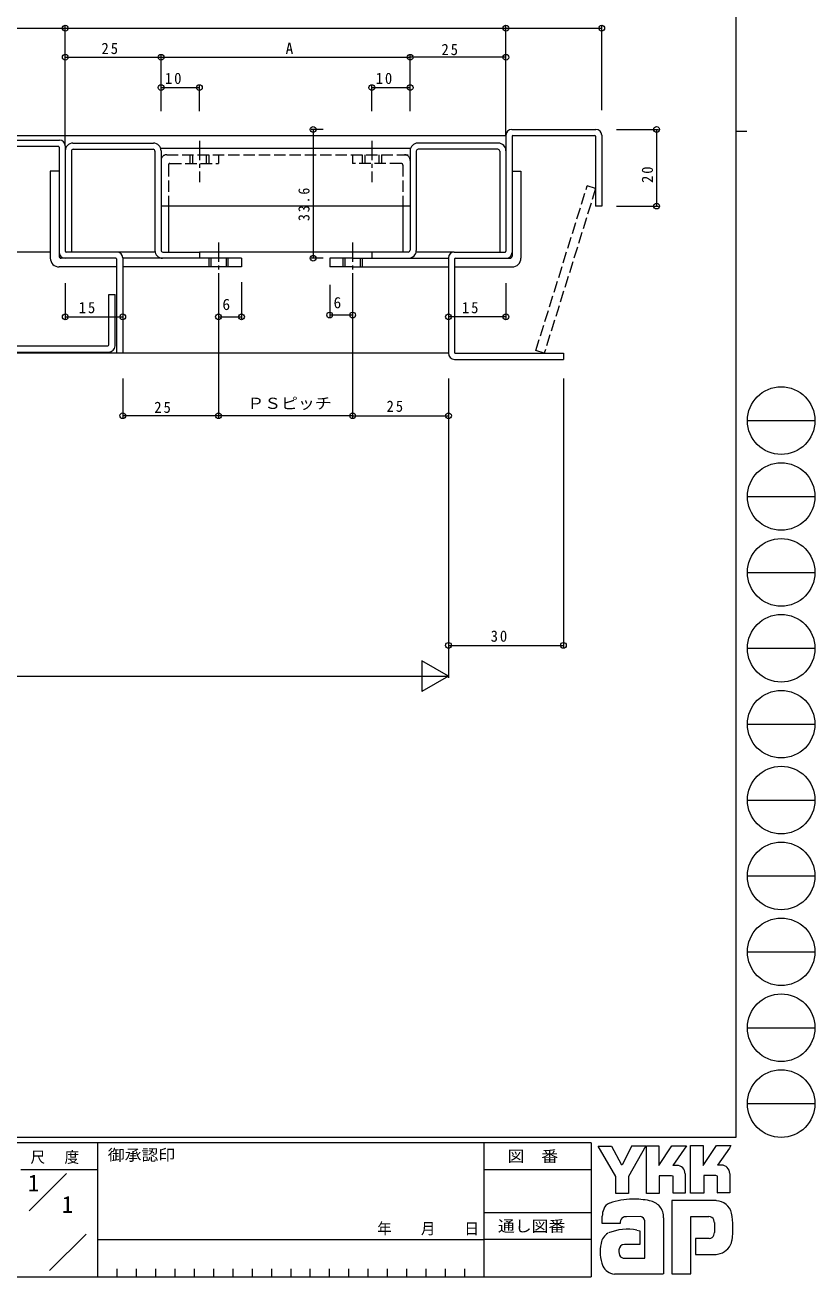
# Model space of a CAD drawing. Units: millimetres on the paper. Extents: x -420 to 373, y -297 to 267.
# Drawn here: x 166.8 to 372.9, y -297 to 29.6 of the extents above; entities that cross this region are included whole.
import ezdxf
from ezdxf.enums import TextEntityAlignment as Align

# ---------------------------------------------------------------- set-up
doc = ezdxf.new("R2010")
doc.units = ezdxf.units.MM
doc.linetypes.add('CHAIN1', pattern=[8, 5, -1, 1, -1])
doc.linetypes.add('DASHED3', pattern=[4, 3, -1])
for name, color, linetype, lineweight in [('0-1_USER1', 6, 'Continuous', 9), ('0-2_YKK_ZWAK', 7, 'Continuous', 9), ('0-5_YSS_K', 4, 'DASHED3', 9), ('0-6_YKK_13', 7, 'Continuous', 9), ('0-7_YKK_D', 2, 'Continuous', 9)]:
    doc.layers.add(name, color=color, linetype=linetype, lineweight=lineweight)
doc.layers.add('0-3_YKK_11', color=3, linetype='Continuous')
doc.styles.add('ＭＳ ゴシック', font='')
doc.styles.get('ＭＳ ゴシック').set_extended_font_data('MS Gothic')

msp = doc.modelspace()

# ---------------------------------------------------------------- linework, layer by layer
at = {"layer": '0-1_USER1'}
for p, q in [((152.274, 28.759), (177.274, 28.759)), ((177.274, 8.357), (177.274, 29.259)), ((177.274, -1.941), (177.274, 29.259)), ((177.274, 28.759), (292.274, 28.759)), ((292.274, 0.859), (292.274, 29.259)), ((292.274, 7.466), (292.274, 29.259)), ((292.274, 28.759), (317.274, 28.759)), ((317.274, 7.359), (317.274, 29.259)), ((177.274, 7.712), (177.274, 21.659)), ((177.274, 21.159), (202.274, 21.159)), ((202.274, 7.312), (202.274, 21.659)), ((202.274, 7.312), (202.274, 21.659)), ((202.274, 21.159), (267.274, 21.159)), ((267.274, 7.312), (267.274, 21.659)), ((267.274, 7.312), (267.274, 21.659)), ((292.274, 21.159), (267.274, 21.159)), ((292.274, 7.312), (292.274, 21.659)), ((202.274, 7.078), (202.274, 13.759)), ((202.274, 13.259), (212.274, 13.259)), ((212.274, 7.078), (212.274, 13.759)), ((257.274, 7.078), (257.274, 13.759)), ((257.274, 13.259), (267.274, 13.259)), ((267.274, 7.078), (267.274, 13.759)), ((244.541, 2.359), (241.457, 2.359)), ((241.957, 2.359), (241.957, -31.241)), ((321.131, 2.359), (332.075, 2.359)), ((331.575, 2.359), (331.575, -17.641)), ((321.131, -17.641), (332.075, -17.641)), ((192.274, -31.141), (192.274, -47.044)), ((244.541, -31.241), (241.457, -31.241)), ((277.274, -31.141), (277.274, -47.044)), ((177.274, -37.757), (177.274, -47.044)), ((217.274, -38.435), (217.274, -47.044)), ((217.274, -38.435), (217.274, -72.849)), ((223.274, -37.541), (223.274, -47.044)), ((246.274, -38.19), (246.274, -46.57)), ((252.274, -38.435), (252.274, -72.849)), ((252.274, -38.69), (252.274, -46.57)), ((292.274, -37.757), (292.274, -47.044)), ((177.274, -46.544), (192.274, -46.544)), ((217.274, -46.544), (223.274, -46.544)), ((252.274, -46.07), (246.274, -46.07)), ((292.274, -46.544), (277.274, -46.544)), ((192.274, -62.641), (192.274, -72.849)), ((217.274, -62.641), (217.274, -72.849)), ((252.274, -62.641), (252.274, -72.849)), ((277.274, -62.641), (277.274, -72.849)), ((277.274, -62.641), (277.274, -132.741)), ((277.274, -62.641), (277.274, -140.741)), ((307.274, -62.641), (307.274, -132.741)), ((217.274, -72.349), (192.274, -72.349)), ((252.274, -72.349), (217.274, -72.349)), ((252.274, -72.349), (277.274, -72.349)), ((277.274, -132.241), (307.274, -132.241)), ((270.346, -136.241), (270.346, -144.241)), ((277.274, -140.241), (270.346, -136.241)), ((52.274, -140.241), (277.274, -140.241)), ((277.274, -140.241), (270.346, -144.241))]:
    msp.add_line(p, q, dxfattribs=at)
for centre in [(177.274, 28.759), (177.274, 28.759), (292.274, 28.759), (292.274, 28.759), (317.274, 28.759), (177.274, 21.159), (202.274, 21.159), (202.274, 21.159), (267.274, 21.159), (267.274, 21.159), (292.274, 21.159), (202.274, 13.259), (212.274, 13.259), (257.274, 13.259), (267.274, 13.259), (241.957, 2.359), (331.575, 2.359), (331.575, -17.641), (241.957, -31.241), (246.274, -46.07), (252.274, -46.07), (177.274, -46.544), (192.274, -46.544), (217.274, -46.544), (223.274, -46.544), (277.274, -46.544), (292.274, -46.544), (192.274, -72.349), (217.274, -72.349), (217.274, -72.349), (252.274, -72.349), (252.274, -72.349), (277.274, -72.349), (277.274, -132.241), (307.274, -132.241)]:
    msp.add_circle(centre, 0.75, dxfattribs=at)
at = {"layer": '0-2_YKK_ZWAK'}
for p, q in [((352.3, 264.4), (352.3, -260.6)), ((352.3, 1.9), (355.1, 1.9)), ((355.276, -73.616), (372.916, -73.616)), ((355.276, -93.412), (372.916, -93.412)), ((355.276, -113.208), (372.916, -113.208)), ((355.276, -133.004), (372.916, -133.004)), ((355.276, -152.8), (372.916, -152.8)), ((355.276, -172.596), (372.916, -172.596)), ((355.276, -192.392), (372.916, -192.392)), ((355.276, -212.188), (372.916, -212.188)), ((355.276, -231.984), (372.916, -231.984)), ((355.276, -251.78), (372.916, -251.78)), ((352.3, -260.6), (-417.7, -260.6)), ((314.5, -262), (-417.7, -262)), ((185.7, -262), (185.7, -297)), ((286.5, -262), (286.5, -297)), ((314.5, -262), (314.5, -297)), ((316.337, -262.906), (319.851, -262.906)), ((320.932, -270.799), (316.337, -262.906)), ((325.136, -262.798), (322.581, -267.771)), ((328.96, -275.231), (328.96, -262.825)), ((340.474, -262.717), (343.745, -262.717)), ((340.474, -275.123), (340.474, -262.717)), ((347.178, -262.717), (350.962, -262.717)), ((350.583, -263.365), (347.461, -267.825)), ((350.962, -262.717), (350.583, -263.365)), ((165.684, -268.999), (185.7, -268.999)), ((167.87, -279.736), (177.564, -270.043)), ((286.5, -269), (314.5, -269)), ((335.474, -270.582), (332.284, -270.582)), ((336.879, -267.906), (335.84, -267.906)), ((339.042, -270.069), (339.042, -275.15)), ((343.88, -270.555), (343.88, -275.123)), ((347.069, -270.555), (343.88, -270.555)), ((347.502, -270.717), (347.069, -270.555)), ((348.501, -267.825), (347.461, -267.825)), ((347.502, -275.096), (347.502, -270.717)), ((350.664, -270.069), (350.664, -275.096)), ((347.124, -277.096), (335.528, -277.096)), ((335.528, -277.096), (335.528, -296.206)), ((343.88, -275.123), (340.474, -275.123)), ((347.502, -275.046), (347.553, -275.096)), ((350.664, -275.096), (347.502, -275.096)), ((286.5, -280.199), (314.5, -280.199)), ((317.418, -283.07), (317.418, -281.141)), ((322.067, -283.07), (317.418, -283.07)), ((327.446, -281.205), (323.748, -281.275)), ((328.527, -292.071), (328.527, -282.34)), ((333.42, -281.583), (333.42, -296.179)), ((340.555, -281.259), (345.204, -281.259)), ((340.555, -296.206), (340.555, -281.259)), ((346.673, -282.756), (346.691, -285.391)), ((173.172, -295.345), (182.696, -285.821)), ((185.7, -287.2), (286.5, -287.2)), ((314.5, -287.199), (286.5, -287.199)), ((341.772, -286.989), (341.772, -291.125)), ((345.313, -286.989), (341.772, -286.989)), ((327.176, -288.53), (323.181, -288.535)), ((322.905, -292.071), (328.527, -292.071)), ((328.095, -292.071), (328.446, -292.071)), ((328.527, -292.07), (328.528, -292.071)), ((341.772, -291.125), (347.097, -291.125)), ((347.097, -291.125), (348.178, -290.882)), ((-417.7, -297), (314.5, -297)), ((190.74, -294.9), (190.74, -297)), ((195.78, -294.9), (195.78, -297)), ((200.82, -294.9), (200.82, -297)), ((205.86, -294.9), (205.86, -297)), ((210.9, -294.9), (210.9, -297)), ((215.94, -294.9), (215.94, -297)), ((220.98, -294.9), (220.98, -297)), ((226.02, -294.9), (226.02, -297)), ((231.06, -294.9), (231.06, -297)), ((236.1, -294.9), (236.1, -297)), ((241.14, -294.9), (241.14, -297)), ((246.18, -294.9), (246.18, -297)), ((251.22, -294.9), (251.22, -297)), ((256.26, -294.9), (256.26, -297)), ((261.3, -294.9), (261.3, -297)), ((266.34, -294.9), (266.34, -297)), ((271.38, -294.9), (271.38, -297)), ((276.42, -294.9), (276.42, -297)), ((281.46, -294.9), (281.46, -297)), ((322.067, -296.26), (320.58, -296.26)), ((333.095, -296.233), (322.067, -296.26)), ((333.42, -296.179), (333.095, -296.233))]:
    msp.add_line(p, q, dxfattribs=at)
for points in [[(319.851, -262.906), (322.364, -267.609), (322.581, -267.771)], [(325.136, -262.798), (328.762, -262.798), (324.229, -270.826)], [(328.96, -262.825), (332.176, -262.825), (332.176, -267.923), (335.555, -262.771)], [(335.555, -262.771), (339.38, -262.771), (335.84, -267.906)], [(343.745, -262.717), (343.745, -267.908), (347.178, -262.717)], [(324.229, -270.826), (324.229, -275.258), (320.932, -275.258), (320.932, -270.799)], [(332.284, -270.582), (332.284, -275.231), (328.96, -275.231)], [(339.042, -275.15), (335.906, -275.15), (335.906, -270.744), (335.474, -270.582)], [(326.473, -284.773), (327.176, -284.935), (327.176, -288.53)], [(335.528, -296.206), (339.772, -296.206), (340.555, -296.206)]]:
    msp.add_lwpolyline(points, dxfattribs=at)
for centre in [(364.096, -73.616), (364.096, -93.412), (364.096, -113.208), (364.096, -133.004), (364.096, -152.8), (364.096, -172.596), (364.096, -192.392), (364.096, -212.188), (364.096, -231.984), (364.096, -251.78)]:
    msp.add_circle(centre, 8.82, dxfattribs=at)
for centre, radius, start, end in [((336.879, -270.069), 2.163, 0.00165, 89.99603), ((348.501, -269.988), 2.163, 0.00165, 89.99603), ((325.222, -294.401), 17.68, 89.89165, 109.30847), ((325.741, -297.463), 20.748, 78.78009, 91.46938), ((329.03, -281.496), 4.449, 40.66422, 80.31693), ((346.972, -281.44), 4.341, 14.44571, 87.08746), ((322.459, -281.166), 5.037, 158.41083, 179.71774), ((320.106, -280.055), 2.444, 109.02126, 161.51263), ((328.809, -281.485), 4.612, 358.78058, 38.76563), ((330.666, -284.187), 20.86, 350.99026, 10.67624), ((324.175, -283.007), 2.109, 138.46381, 181.71359), ((323.615, -282.971), 1.701, 85.50551, 126.78038), ((326.956, -282.754), 1.625, 14.75519, 72.44994), ((345.365, -282.479), 1.229, 16.43123, 96.91661), ((343.031, -283.208), 3.673, 4.93422, 17.03551), ((320.927, -288.927), 3.908, 121.8271, 169.08475), ((324.02, -297.854), 13.309, 79.38097, 112.05824), ((345.314, -285.684), 1.306, 269.95467, 342.90144), ((343.01, -285.041), 3.697, 343.6902, 354.75362), ((327.949, -290.395), 11.082, 168.76372, 199.80078), ((324.082, -290.328), 2.369, 171.08202, 216.71922), ((323.19, -289.979), 1.445, 90.33952, 178.03638), ((347.035, -286.745), 4.291, 285.4429, 349.90448), ((323.15, -290.565), 1.526, 230.97279, 260.7549), ((320.94, -292.443), 3.823, 207.31435, 263.59464)]:
    msp.add_arc(centre, radius, start, end, dxfattribs=at)
at = {"layer": '0-5_YSS_K'}
for p, q in [((300.078, -55.356), (313.478, -12.398)), ((315.674, -13.082), (313.478, -12.398)), ((315.674, -13.082), (302.274, -56.041)), ((302.274, -56.041), (300.078, -55.356))]:
    msp.add_line(p, q, dxfattribs=at)
at = {"layer": '0-6_YKK_13'}
for p, q in [((292.274, 0.859), (292.274, -29.441)), ((293.774, 2.359), (315.774, 2.359)), ((293.874, 0.559), (293.874, -30.741)), ((294.074, 0.759), (315.474, 0.759)), ((315.674, 0.559), (315.674, -17.641)), ((317.274, 0.859), (317.274, -17.641)), ((153.774, -0.441), (175.774, -0.441)), ((154.074, -2.041), (175.474, -2.041)), ((175.674, -2.241), (175.674, -30.741)), ((177.274, -1.941), (177.274, -29.441)), ((179.274, -1.241), (200.274, -1.241)), ((179.374, -2.841), (200.174, -2.841)), ((267.274, -2.641), (202.182, -2.641)), ((202.274, -3.241), (202.274, -29.141)), ((267.274, -3.241), (267.274, -29.141)), ((290.274, -1.241), (269.274, -1.241)), ((290.174, -2.841), (269.374, -2.841)), ((178.874, -3.341), (178.874, -29.641)), ((200.674, -3.341), (200.674, -29.241)), ((268.874, -3.341), (268.874, -29.241)), ((290.674, -3.341), (290.674, -29.641)), ((175.674, -8.541), (173.374, -8.541)), ((173.374, -8.541), (173.374, -31.241)), ((293.874, -8.541), (296.174, -8.541)), ((296.174, -8.541), (296.174, -31.241)), ((267.274, -17.641), (202.274, -17.641)), ((204.174, -17.641), (204.174, -29.641)), ((265.374, -17.641), (265.374, -29.641)), ((317.274, -17.641), (315.674, -17.641)), ((190.474, -31.241), (176.174, -31.241)), ((190.774, -29.641), (177.474, -29.641)), ((190.674, -31.441), (190.674, -56.041)), ((192.274, -31.141), (192.274, -56.041)), ((223.274, -31.241), (192.274, -31.241)), ((202.774, -29.641), (212.274, -29.641)), ((212.274, -29.641), (212.274, -31.241)), ((223.274, -31.241), (223.274, -33.541)), ((246.274, -31.241), (246.274, -33.541)), ((252.274, -31.241), (246.274, -31.241)), ((252.274, -31.241), (254.274, -31.241)), ((253.274, -31.241), (277.274, -31.241)), ((257.274, -29.641), (257.274, -31.241)), ((266.774, -29.641), (257.274, -29.641)), ((277.274, -31.141), (277.274, -56.041)), ((278.774, -29.641), (292.074, -29.641)), ((278.874, -31.441), (278.874, -55.841)), ((279.074, -31.241), (293.374, -31.241)), ((190.674, -33.541), (175.674, -33.541)), ((223.274, -33.541), (192.274, -33.541)), ((252.274, -33.541), (246.274, -33.541)), ((252.274, -33.541), (254.774, -33.541)), ((253.274, -33.541), (277.274, -33.541)), ((278.874, -33.541), (293.874, -33.541)), ((188.674, -40.741), (190.274, -40.741)), ((188.674, -53.641), (188.674, -40.741)), ((190.274, -54.141), (190.274, -40.741)), ((141.374, -54.141), (188.174, -54.141)), ((140.874, -55.741), (188.674, -55.741)), ((192.274, -56.041), (190.674, -56.041)), ((278.874, -57.641), (307.274, -57.641)), ((279.074, -56.041), (307.274, -56.041)), ((307.274, -56.041), (307.274, -57.641))]:
    msp.add_line(p, q, dxfattribs=at)
at = {"layer": '0-6_YKK_13', "linetype": 'CHAIN1'}
for p, q in [((212.274, -0.641), (212.274, -11.386)), ((257.274, -0.641), (257.274, -11.386)), ((217.274, -27.188), (217.274, -38.435)), ((252.274, -27.188), (252.274, -38.435))]:
    msp.add_line(p, q, dxfattribs=at)
at = {"layer": '0-6_YKK_13', "linetype": 'DASHED3'}
for p, q in [((203.774, -4.241), (267.274, -4.241)), ((209.774, -4.241), (209.774, -6.541)), ((210.474, -4.241), (210.474, -6.541)), ((214.074, -4.241), (214.074, -6.541)), ((214.774, -4.241), (214.774, -6.541)), ((217.274, -4.241), (217.274, -6.541)), ((252.274, -4.241), (252.274, -6.541)), ((254.774, -4.241), (254.774, -6.541)), ((255.474, -4.241), (255.474, -6.541)), ((259.074, -4.241), (259.074, -6.541)), ((259.774, -4.241), (259.774, -6.541)), ((204.174, -6.941), (204.174, -17.641)), ((204.574, -6.541), (217.274, -6.541)), ((264.974, -6.541), (252.274, -6.541)), ((265.374, -6.941), (265.374, -17.641)), ((214.774, -31.241), (214.774, -33.541)), ((215.274, -31.241), (215.274, -33.541)), ((219.274, -31.241), (219.274, -33.541)), ((219.774, -33.541), (219.774, -31.241)), ((249.774, -33.541), (249.774, -31.241)), ((250.274, -31.241), (250.274, -33.541)), ((254.274, -31.241), (254.274, -33.541)), ((254.774, -31.241), (254.774, -33.541))]:
    msp.add_line(p, q, dxfattribs=at)
at = {"layer": '0-6_YKK_13'}
for centre, radius, start, end in [((293.774, 0.859), 1.5, 90, 180), ((294.074, 0.559), 0.2, 90, 180), ((315.474, 0.559), 0.2, 0, 90), ((315.774, 0.859), 1.5, 0, 90), ((175.474, -2.241), 0.2, 0, 90), ((175.774, -1.941), 1.5, 0, 90), ((179.274, -3.241), 2, 90, 180), ((179.374, -3.341), 0.5, 90, 180), ((200.174, -3.341), 0.5, 0, 90), ((200.274, -3.241), 2, 0, 90), ((269.274, -3.241), 2, 90, 180), ((269.374, -3.341), 0.5, 90, 180), ((290.174, -3.341), 0.5, 0, 90), ((290.274, -3.241), 2, 0, 90), ((202.674, -29.241), 2, 180, 270), ((202.774, -29.141), 0.5, 180, 270), ((266.774, -29.141), 0.5, 270, 0), ((266.874, -29.241), 2, 270, 0), ((175.674, -31.241), 2.3, 180, 270), ((177.274, -29.641), 1.6, 180, 270), ((176.174, -30.741), 0.5, 180, 270), ((177.474, -29.441), 0.2, 180, 270), ((190.474, -31.441), 0.2, 0, 90), ((190.774, -31.141), 1.5, 0, 90), ((278.774, -31.141), 1.5, 90, 180), ((279.074, -31.441), 0.2, 90, 180), ((292.074, -29.441), 0.2, 270, 0), ((292.374, -29.741), 1.5, 270, 0), ((293.374, -30.741), 0.5, 270, 0), ((293.874, -31.241), 2.3, 270, 0), ((188.174, -53.641), 0.5, 270, 0), ((188.674, -54.141), 1.6, 270, 0), ((278.874, -56.041), 1.6, 180, 270), ((279.074, -55.841), 0.2, 180, 270)]:
    msp.add_arc(centre, radius, start, end, dxfattribs=at)
at = {"layer": '0-6_YKK_13', "linetype": 'DASHED3'}
for centre, radius, start, end in [((203.774, -5.741), 1.5, 90, 180), ((265.774, -5.741), 1.5, 0, 90), ((204.574, -6.941), 0.4, 90, 180), ((264.974, -6.941), 0.4, 0, 90)]:
    msp.add_arc(centre, radius, start, end, dxfattribs=at)
at = {"layer": '0-7_YKK_D'}
for p, q in [((37.274, 0.759), (292.274, 0.759)), ((173.374, -29.641), (153.874, -29.641)), ((200.714, -29.641), (190.774, -29.641)), ((257.274, -29.641), (212.274, -29.641)), ((278.774, -29.641), (268.833, -29.641)), ((277.274, -56.041), (152.274, -56.041))]:
    msp.add_line(p, q, dxfattribs=at)

# ---------------------------------------------------------------- texts
at = {"layer": '0-1_USER1', "color": 7, "style": 'ＭＳ ゴシック'}
for s, p in [('A', (234.774, 21.159)), ('6', (218.292, -45.644)), ('6', (247.292, -45.17))]:
    msp.add_text(s, height=2.933, dxfattribs=at).set_placement(p, align=Align.BOTTOM_LEFT)
at = {"layer": '0-1_USER1', "color": 7, "style": 'ＭＳ ゴシック', "width": 1.1}
msp.add_text('ＰＳピッチ', height=2.933, dxfattribs=at).set_placement((224.792, -71.449), align=Align.BOTTOM_LEFT)
at = {"layer": '0-1_USER1', "color": 7, "char_height": 2.933, "attachment_point": 7, "style": 'ＭＳ ゴシック'}
for s, insert in [('\\T1.27;\\W0.95;25', (186.739, 21.965)), ('\\T1.27;\\W0.95;25', (275.454, 21.69)), ('\\T1.27;\\W0.95;10', (203.292, 14.159)), ('\\T1.27;\\W0.95;10', (258.292, 14.159)), ('\\T1.27;\\W0.95;15', (180.792, -45.644)), ('\\T1.27;\\W0.95;15', (280.792, -45.644)), ('\\T1.27;\\W0.95;25', (261.128, -71.373)), ('\\T1.27;\\W0.95;25', (200.515, -71.648)), ('\\T1.27;\\W0.95;30', (288.292, -131.341))]:
    msp.add_mtext(s, dxfattribs=dict(at, insert=insert))
at = {"layer": '0-1_USER1', "color": 7, "char_height": 2.933, "attachment_point": 7, "rotation": 90, "style": 'ＭＳ ゴシック'}
for s, insert in [('\\T1.27;\\W0.95;20', (330.675, -11.623)), ('\\T1.28;\\W0.9;33.6', (241.057, -21.557))]:
    msp.add_mtext(s, dxfattribs=dict(at, insert=insert))
at = {"layer": '0-2_YKK_ZWAK', "style": 'ＭＳ ゴシック', "width": 1.1}
for s, p in [('御承認印', (188.367, -267.533)), ('図\u3000番', (292.698, -267.862)), ('通し図番', (290.179, -286.085))]:
    msp.add_text(s, height=2.933, dxfattribs=at).set_placement(p, align=Align.BOTTOM_LEFT)
at = {"layer": '0-2_YKK_ZWAK', "char_height": 2.933, "attachment_point": 7, "style": 'ＭＳ ゴシック'}
for s, insert in [('\\T1.17;\\W0.95;尺\\~\\~度', (168.212, -267.537)), ('\\T1.2;\\W0.95;年\\~\\~\\~月\\~\\~\\~日', (258.676, -286.169))]:
    msp.add_mtext(s, dxfattribs=dict(at, insert=insert))
at = {"layer": '0-3_YKK_11', "style": 'ＭＳ ゴシック'}
for p in [(167.5, -275.999), (176.367, -281.599)]:
    msp.add_text('1', height=4.399, dxfattribs=at).set_placement(p, align=Align.BOTTOM_LEFT)

doc.saveas('drawing.dxf')
